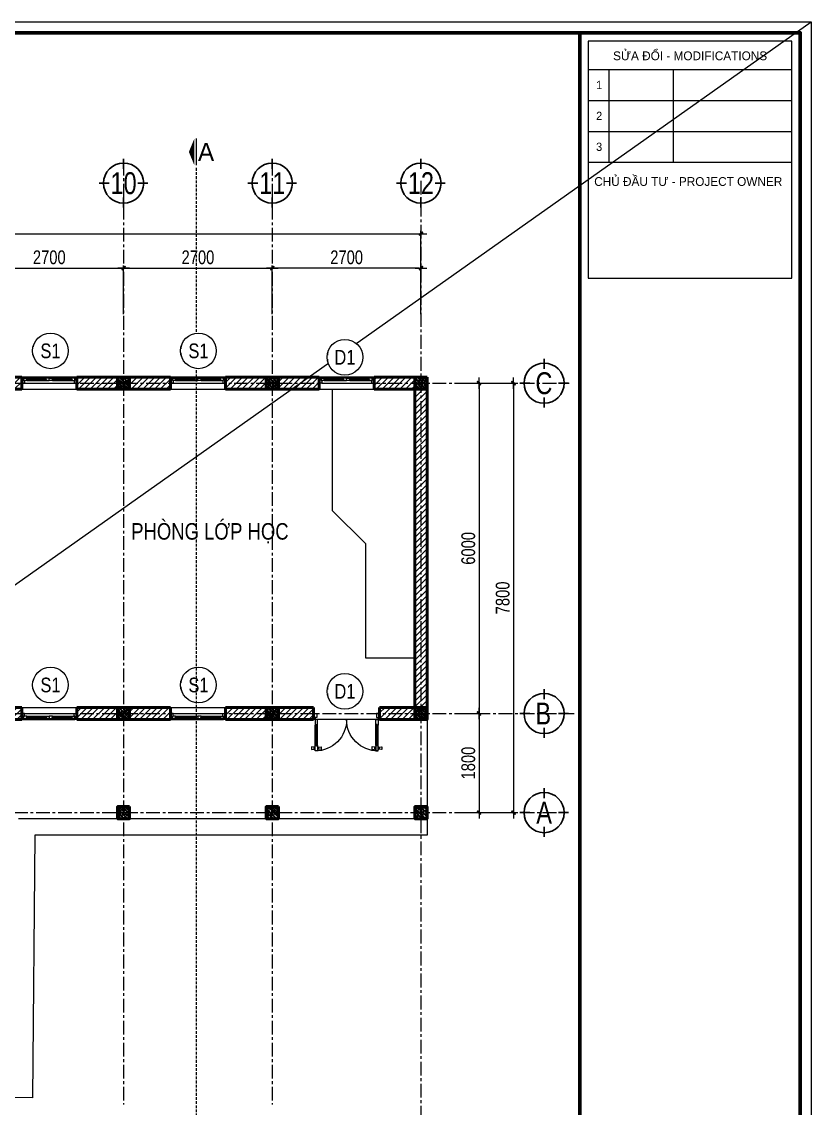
# Model space of a CAD drawing. Header units: millimetres. Extents: x 5243337 to 5938936, y 490824 to 785930.
# Drawn here: x 5331811 to 5346149, y 656914 to 676648 of the extents above; entities that cross this region are included whole.
import ezdxf
from ezdxf.enums import TextEntityAlignment as Align

# ---------------------------------------------------------------- set-up
doc = ezdxf.new("R2010")
doc.units = ezdxf.units.MM
doc.header["$MEASUREMENT"] = 0
doc.header["$PDMODE"] = 32
for name, pattern in [('ACAD_ISO07W100', [3, 0, -3]), ('CENTER', [2, 1.25, -0.25, 0.25, -0.25]), ('HIDDEN', [0.375, 0.25, -0.125])]:
    doc.linetypes.add(name, pattern=pattern)
doc.layers.get('0').update_dxf_attribs({"lineweight": 0})
doc.layers.get('Defpoints').update_dxf_attribs({"lineweight": 0})
for name, color, linetype, lineweight in [('0.15_Cua', 144, 'Continuous', 15), ('08. Net Text', 3, 'Continuous', 13), ('A-WIPEOUT', 254, 'ACAD_ISO07W100', 0), ('cat1', 30, 'Continuous', 50), ('dim', 144, 'Continuous', 13), ('hatch1', 136, 'Continuous', 9), ('Khungten_LCDI', 7, 'Continuous', 25), ('LC Dim', 8, 'Continuous', 18), ('LC ISO', 153, 'Continuous', 13), ('LC Khac', 4, 'Continuous', 9), ('LC MANH DUT', 35, 'HIDDEN', 5), ('LC Net manh', 9, 'Continuous', 5), ('LC Net thay', 7, 'Continuous', 25), ('LC Text1', 3, 'Continuous', 20), ('LC Text2', 7, 'Continuous', 25), ('manh1', 67, 'Continuous', 13), ('text', 1, 'Continuous', 20), ('thay1', 63, 'Continuous', 18), ('truc', 76, 'CENTER', 9)]:
    doc.layers.add(name, color=color, linetype=linetype, lineweight=lineweight)
doc.layers.add('KCS_Plotter', color=11, linetype='Continuous', plot=False)
doc.styles.add('EG 1', font='VHAVANB.TTF')
doc.styles.add('General text 2', font='arial.ttf')
doc.styles.add('HOATBIF', font='hoatbif.shx', dxfattribs={"width": 0.8})
doc.styles.add('Khungten', font='VHAVAN.TTF', dxfattribs={"width": 0.9, "height": 5000})
doc.styles.add('LC 1', font='VHAVANB.TTF')
doc.styles.add('T2', font='VHARIAL.TTF', dxfattribs={"width": 0.8})
doc.styles.add('Tahoma', font='tahoma.ttf')
doc.styles.add('Text Khung Ten', font='VHAVAN.TTF')
doc.styles.add('Title', font='VHBLACK.TTF')
doc.dimstyles.new('1-100', dxfattribs={"dimscale": 100, "dimtxt": 2.5, "dimasz": 0.35, "dimexe": 0.5, "dimexo": 0, "dimgap": 0.8, "dimtad": 1, "dimdec": 0, "dimzin": 0, "dimdsep": 46, "dimtxsty": 'HOATBIF', "dimblk1": 'DOT', "dimblk2": 'DOT', "dimsah": 1, "dimcen": -1, "dimdle": 1, "dimclrd": 256, "dimclre": 256, "dimclrt": 4, "dimadec": 3, "dimazin": 2, "dimtfac": 0.333333, "dimtdec": 0, "dimtix": 1, "dimtmove": 2, "dimatfit": 3, "dimldrblk": 'DOT', "dimfxl": 1, "dimtvp": 0.833333, "dimtolj": 1, "dimtzin": 0, "dimarcsym": 0})

# ---------------------------------------------------------------- blocks, each defined once
blk = doc.blocks.new('c220')
at = {"layer": 'hatch1'}
h = blk.add_hatch(dxfattribs=at)
h.set_pattern_fill('VATLIEU04', color=256, scale=10, pattern_type=2)
h.set_pattern_definition([(50, (-5272447.8, -640396.75), (71.72601826, -6.2752135), [7.5, -82.5]), (355, (-5272447.8, -640396.75), (-13.8751334, 75.2192134), [6, -66]), (100.4514, (-5272441.82, -640397.274), (57.8509382, 68.9439542), [6.374019, -70.1142112]), (46.1842, (-5272447.8, -640376.75), (106.7241049, -16.5519014), [11.25, -123.75]), (96.6356, (-5272438.9, -640378.13), (93.4662706, 97.411787), [9.5610288, -105.1713]), (351.1842, (-5272447.8, -640376.75), (93.4661945, 97.41186), [9, -99]), (21, (-5272437.8, -640381.75), (59.6907052, -40.26188907), [7.5, -82.5]), (326, (-5272437.8, -640381.75), (24.3315332, 72.5150045), [6, -66]), (71.4514, (-5272432.825, -640385.11), (84.0222629, 32.2530497), [6.374019, -70.1142112]), (37.5, (-5272447.8, -640396.752), (1.21598553, 33.28938538), [0, -65.2, 0, -67, 0, -66.25]), (7.5, (-5272447.8, -640396.75), (26.30695374, 39.4411712), [0, -38.2, 0, -63.7, 0, -25.25]), (327.5, (-5272470.1, -640396.752), (53.38224362, -2.25548717), [0, -25, 0, -78, 0, -103.5]), (317.5, (-5272480.1, -640396.75), (58.31861693, 10.01049823), [0, -32.5, 0, -51.8, 0, -73.5]), (45, (-5272447.8, -640396.75), (-30.0520382, 30.0520382), []), (45, (-5272447.8, -640384.5), (-30.0520382, 30.0520382), [])])
h.paths.add_polyline_path([(110, -110), (-110, -110), (-110, 110), (110, 110)])
at = {"layer": 'cat1'}
blk.add_lwpolyline([(110, -110), (-110, -110), (-110, 110), (110, 110)], close=True, dxfattribs=at)
blk = doc.blocks.new('DOT')
at = {"layer": 'dim'}
for p, q in [((-3, 0), (3, 0)), ((-1, -1), (1, 1))]:
    blk.add_line(p, q, dxfattribs=at)
blk.add_lwpolyline([(0.5, 1), (-1, -0.5), (-0.5, -1), (1, 0.5)], close=True, dxfattribs=at)
blk = doc.blocks.new('*D117')
at = {"layer": 'Defpoints', "color": 0, "ltscale": 500, "transparency": 16777216}
for p in [(5333661, 672173), (5330961, 671337), (5333661, 671337)]:
    blk.add_point(p, dxfattribs=at)
at = {"layer": 'LC Dim', "lineweight": -2, "ltscale": 500, "transparency": 16777216}
for p, q in [((5330961, 671337), (5330961, 672223)), ((5330996, 672173), (5333626, 672173)), ((5333661, 671337), (5333661, 672223))]:
    blk.add_line(p, q, dxfattribs=at)
at = {"layer": 'LC Dim', "lineweight": -2, "ltscale": 500, "transparency": 16777216, "xscale": 35, "yscale": 35, "zscale": 35, "rotation": 180}
blk.add_blockref('DOT', (5330961, 672173), dxfattribs=at)
at = {"layer": 'LC Dim', "lineweight": -2, "ltscale": 500, "transparency": 16777216, "xscale": 35, "yscale": 35, "zscale": 35}
blk.add_blockref('DOT', (5333661, 672173), dxfattribs=at)
at = {"layer": 'LC Dim', "color": 4, "ltscale": 500, "transparency": 16777216, "insert": (5332311, 672368), "char_height": 250, "attachment_point": 5, "style": 'HOATBIF'}
blk.add_mtext('\\A1;2700', dxfattribs=at)
blk = doc.blocks.new('_Dot')
at = {"color": 0, "linetype": 'ByBlock', "lineweight": -2}
blk.add_line((-0.5, 0), (-1, 0), dxfattribs=at)
at = {"color": 0, "linetype": 'ByBlock', "const_width": 0.5}
blk.add_lwpolyline([(-0.25, 0, 1), (0.25, 0, 1)], format="xyb", close=True, dxfattribs=at)
blk = doc.blocks.new('*D118')
at = {"layer": 'Defpoints', "color": 0, "ltscale": 500, "transparency": 16777216}
for p in [(5336361, 672173), (5336361, 671337), (5339061, 671337)]:
    blk.add_point(p, dxfattribs=at)
at = {"layer": 'LC Dim', "lineweight": -2, "ltscale": 500, "transparency": 16777216}
for p, q in [((5336361, 671337), (5336361, 672223)), ((5339026, 672173), (5336396, 672173)), ((5339061, 671337), (5339061, 672223))]:
    blk.add_line(p, q, dxfattribs=at)
at = {"layer": 'LC Dim', "lineweight": -2, "ltscale": 500, "transparency": 16777216, "xscale": 35, "yscale": 35, "zscale": 35, "rotation": 180}
blk.add_blockref('DOT', (5336361, 672173), dxfattribs=at)
at = {"layer": 'LC Dim', "lineweight": -2, "ltscale": 500, "transparency": 16777216, "xscale": 35, "yscale": 35, "zscale": 35}
blk.add_blockref('DOT', (5339061, 672173), dxfattribs=at)
at = {"layer": 'LC Dim', "color": 4, "ltscale": 500, "transparency": 16777216, "insert": (5337711, 672368), "char_height": 250, "attachment_point": 5, "style": 'HOATBIF'}
blk.add_mtext('\\A1;2700', dxfattribs=at)
blk = doc.blocks.new('*D119')
at = {"layer": 'Defpoints', "color": 0, "ltscale": 500, "transparency": 16777216}
for p in [(5336361, 672173), (5333661, 671337), (5336361, 671337)]:
    blk.add_point(p, dxfattribs=at)
at = {"layer": 'LC Dim', "lineweight": -2, "ltscale": 500, "transparency": 16777216}
for p, q in [((5333661, 671337), (5333661, 672223)), ((5333696, 672173), (5336326, 672173)), ((5336361, 671337), (5336361, 672223))]:
    blk.add_line(p, q, dxfattribs=at)
at = {"layer": 'LC Dim', "lineweight": -2, "ltscale": 500, "transparency": 16777216, "xscale": 35, "yscale": 35, "zscale": 35, "rotation": 180}
blk.add_blockref('DOT', (5333661, 672173), dxfattribs=at)
at = {"layer": 'LC Dim', "lineweight": -2, "ltscale": 500, "transparency": 16777216, "xscale": 35, "yscale": 35, "zscale": 35}
blk.add_blockref('DOT', (5336361, 672173), dxfattribs=at)
at = {"layer": 'LC Dim', "color": 4, "ltscale": 500, "transparency": 16777216, "insert": (5335011, 672368), "char_height": 250, "attachment_point": 5, "style": 'HOATBIF'}
blk.add_mtext('\\A1;2700', dxfattribs=at)
blk = doc.blocks.new('*U62')
for p, q in [((35, 0), (965, 0)), ((50, -110), (950, -110)), ((560, -20), (905, -20)), ((560, -60), (905, -60))]:
    blk.add_line(p, q)
at = {"color": 8, "lineweight": 5}
for p, q in [((95, -20), (440, -20)), ((95, -35), (440, -35)), ((95, -45), (440, -45)), ((95, -60), (440, -60)), ((560, -20), (905, -20)), ((560, -35), (905, -35)), ((560, -45), (905, -45)), ((560, -60), (905, -60))]:
    blk.add_line(p, q, dxfattribs=at)
for points in [[(0, 0), (35, 0), (35, -60), (50, -60), (50, -110), (0, -110), (0, 0)], [(1000, 0), (965, 0), (965, -60), (950, -60), (950, -110), (1000, -110), (1000, 0)], [(560, -45), (560, -60), (500, -60), (500, -20), (560, -20), (560, -35), (550, -35), (550, -45), (560, -45)], [(905, -45), (905, -60), (965, -60), (965, -20), (905, -20), (905, -35), (915, -35), (915, -45), (905, -45)]]:
    blk.add_lwpolyline(points)
for points in [[(35, -20), (95, -20), (95, -35), (85, -35), (85, -45), (95, -45), (95, -60), (35, -60)], [(500, -20), (440, -20), (440, -35), (450, -35), (450, -45), (440, -45), (440, -60), (500, -60)]]:
    blk.add_lwpolyline(points, close=True)
for points in [[(95, -29, -0.312187), (102, -35, -0.312187)], [(95, -51, 0.312187), (102, -45, 0.312187)], [(440, -29, 0.312187), (433, -35, 0.312187)], [(440, -51, -0.312187), (433, -45, -0.312187)]]:
    blk.add_lwpolyline(points, format="xyb", dxfattribs=at)
for centre, start, end in [((559, -37), 14.2151, 83.5658), ((559, -43), 276.4342, 345.7849), ((906, -37), 96.4342, 165.7849), ((906, -43), 194.2151, 263.5658)]:
    blk.add_arc(centre, 8.25, start, end, dxfattribs=at)
blk = doc.blocks.new('*U58')
for p, q in [((30, -469), (30, -100)), ((70, -469), (70, -100)), ((1130, -469), (1130, -100)), ((1170, -469), (1170, -100))]:
    blk.add_line(p, q)
at = {"color": 8, "lineweight": 9}
for p, q in [((48, -479), (48, -90)), ((52, -479), (52, -90)), ((1148, -479), (1148, -90)), ((1152, -479), (1152, -90))]:
    blk.add_line(p, q, dxfattribs=at)
for points in [[(30, 0), (0, 0), (0, 110), (60, 110), (60, 40), (30, 40), (30, 0)], [(55, -100), (70, -100), (70, 0), (30, 0), (30, -100), (45, -100), (45, -90), (55, -90), (55, -100)], [(1145, -100), (1130, -100), (1130, 0), (1170, 0), (1170, -100), (1155, -100), (1155, -90), (1145, -90), (1145, -100)], [(1170, 0), (1200, 0), (1200, 110), (1140, 110), (1140, 40), (1170, 40), (1170, 0)], [(20, -514), (10, -514), (10, -524), (20, -524)], [(55, -469), (70, -469), (70, -569), (30, -569), (30, -469), (45, -469), (45, -479), (55, -479), (55, -469)], [(80, -514), (90, -514), (90, -524), (80, -524)], [(1120, -514), (1110, -514), (1110, -524), (1120, -524)], [(1145, -469), (1130, -469), (1130, -569), (1170, -569), (1170, -469), (1155, -469), (1155, -479), (1145, -479), (1145, -469)], [(1180, -514), (1190, -514), (1190, -524), (1180, -524)]]:
    blk.add_lwpolyline(points)
for points in [[(5, -498), (-35, -494, 0.443716), (-40, -499), (-40, -538, 0.443716), (-35, -543), (5, -539, 0.385314), (10, -534), (10, -503, 0.385314)], [(95, -498), (135, -494, -0.443716), (140, -499), (140, -538, -0.443716), (135, -543), (95, -539, -0.385314), (90, -534), (90, -503, -0.385314)], [(1105, -498), (1065, -494, 0.443716), (1060, -499), (1060, -538, 0.443716), (1065, -543), (1105, -539, 0.385314), (1110, -534), (1110, -503, 0.385314)], [(1195, -498), (1235, -494, -0.443716), (1240, -499), (1240, -538, -0.443716), (1235, -543), (1195, -539, -0.385314), (1190, -534), (1190, -503, -0.385314)]]:
    blk.add_lwpolyline(points, format="xyb", close=True)
at = {"color": 8, "lineweight": 5}
for centre, start, end in [((32, -1), 269.7667, 0.0919), ((1168, -1), 179.9081, 270.2333)]:
    blk.add_arc(centre, 568, start, end, dxfattribs=at)
at = {"color": 8, "lineweight": 9}
for centre, start, end in [((47, -99), 186.4342, 273.2898), ((53, -99), 266.7102, 353.5658), ((1147, -99), 186.4342, 273.2898), ((1153, -99), 266.7102, 353.5658), ((47, -470), 86.7102, 173.5658), ((53, -470), 6.4342, 93.2898), ((1147, -470), 86.7102, 173.5658), ((1153, -470), 6.4342, 93.2898)]:
    blk.add_arc(centre, 8.25, start, end, dxfattribs=at)
for centre, start, end in [((70, -519), 143.1301, 216.8699), ((30, -519), 323.1301, 36.8699), ((1170, -519), 143.1301, 216.8699), ((1130, -519), 323.1301, 36.8699)]:
    blk.add_arc(centre, 50, start, end)
blk = doc.blocks.new('*U19')
at = {"layer": 'A-WIPEOUT'}
blk.add_lwpolyline([(0, 4.25), (-2.5, 3.44), (-4.04, 1.31), (-4.04, -1.31), (-2.5, -3.44), (0, -4.25), (2.5, -3.44), (4.04, -1.31), (4.04, 1.31), (2.5, 3.44)], close=True, dxfattribs=at)
blk.add_wipeout([(0, 4.25), (-2.5, 3.44), (-4.04, 1.31), (-4.04, -1.31), (-2.5, -3.44), (0, -4.25), (2.5, -3.44), (4.04, -1.31), (4.04, 1.31), (2.5, 3.44)]).dxf.layer = 'A-WIPEOUT'
blk.add_circle((0, 0), 4.25)
at = {"layer": 'text', "style": 'General text 2', "width": 0.8, "flags": 8}
blk.add_attdef('SYMBOL', text='', height=3.5, dxfattribs=at).set_placement((0, 0), align=Align.MIDDLE_CENTER)
blk = doc.blocks.new('KyHieu TrucDinhVi')
at = {"color": 7, "lineweight": 30}
for p, q in [((0, 2.36), (0, 4)), ((-2.36, 0), (-4, 0)), ((2.36, 0), (4, 0)), ((0, -2.36), (0, -4))]:
    blk.add_line(p, q, dxfattribs=at)
blk.add_circle((0, 0), 3.3, dxfattribs=at)
at = {"ltscale": 20, "style": 'Tahoma'}
blk.add_attdef('AA', text='', height=3, dxfattribs=at).set_placement((0, 0), align=Align.MIDDLE_CENTER)
blk = doc.blocks.new('*D122')
at = {"layer": 'Defpoints', "color": 0, "ltscale": 500, "transparency": 16777216}
for p in [(5339061, 672798), (5308361, 671337), (5339061, 671337)]:
    blk.add_point(p, dxfattribs=at)
at = {"layer": 'LC Dim', "lineweight": -2, "ltscale": 500, "transparency": 16777216}
for p, q in [((5308361, 671337), (5308361, 672848)), ((5308396, 672798), (5339026, 672798)), ((5339061, 671337), (5339061, 672848))]:
    blk.add_line(p, q, dxfattribs=at)
at = {"layer": 'LC Dim', "lineweight": -2, "ltscale": 500, "transparency": 16777216, "xscale": 35, "yscale": 35, "zscale": 35, "rotation": 180}
blk.add_blockref('DOT', (5308361, 672798), dxfattribs=at)
at = {"layer": 'LC Dim', "lineweight": -2, "ltscale": 500, "transparency": 16777216, "xscale": 35, "yscale": 35, "zscale": 35}
blk.add_blockref('DOT', (5339061, 672798), dxfattribs=at)
at = {"layer": 'LC Dim', "color": 4, "ltscale": 500, "transparency": 16777216, "insert": (5323711, 672993), "char_height": 250, "attachment_point": 5, "style": 'HOATBIF'}
blk.add_mtext('\\A1;30700', dxfattribs=at)
blk = doc.blocks.new('*D124')
at = {"layer": 'Defpoints', "color": 0, "ltscale": 500, "transparency": 16777216}
for p in [(5339738, 670083), (5339738, 664083), (5340116, 664083)]:
    blk.add_point(p, dxfattribs=at)
at = {"layer": 'LC Dim', "lineweight": -2, "ltscale": 500, "transparency": 16777216}
for p, q in [((5339738, 670083), (5340166, 670083)), ((5340116, 670048), (5340116, 664118)), ((5339738, 664083), (5340166, 664083))]:
    blk.add_line(p, q, dxfattribs=at)
at = {"layer": 'LC Dim', "lineweight": -2, "ltscale": 500, "transparency": 16777216, "xscale": 35, "yscale": 35, "zscale": 35}
for p, rotation in [((5340116, 670083), 90), ((5340116, 664083), 270)]:
    blk.add_blockref('DOT', p, dxfattribs=dict(at, rotation=rotation))
at = {"layer": 'LC Dim', "color": 4, "ltscale": 500, "transparency": 16777216, "insert": (5339921, 667083), "char_height": 250, "attachment_point": 5, "rotation": 90, "style": 'HOATBIF'}
blk.add_mtext('\\A1;6000', dxfattribs=at)
blk = doc.blocks.new('*D125')
at = {"layer": 'Defpoints', "color": 0, "transparency": 16777216}
for p in [(5339738, 664083), (5339738, 662283), (5340116, 662283)]:
    blk.add_point(p, dxfattribs=at)
at = {"layer": 'LC Dim', "lineweight": -2, "transparency": 16777216}
for p, q in [((5339738, 664083), (5340166, 664083)), ((5340116, 664048), (5340116, 662318)), ((5339738, 662283), (5340166, 662283))]:
    blk.add_line(p, q, dxfattribs=at)
at = {"layer": 'LC Dim', "lineweight": -2, "transparency": 16777216, "xscale": 35, "yscale": 35, "zscale": 35}
for p, rotation in [((5340116, 664083), 90), ((5340116, 662283), 270)]:
    blk.add_blockref('DOT', p, dxfattribs=dict(at, rotation=rotation))
at = {"layer": 'LC Dim', "color": 4, "transparency": 16777216, "insert": (5339921, 663183), "char_height": 250, "attachment_point": 5, "rotation": 90, "style": 'HOATBIF'}
blk.add_mtext('\\A1;1800', dxfattribs=at)
blk = doc.blocks.new('*D126')
at = {"layer": 'Defpoints', "color": 0, "ltscale": 500, "transparency": 16777216}
for p in [(5339738, 670083), (5339738, 662283), (5340741, 662283)]:
    blk.add_point(p, dxfattribs=at)
at = {"layer": 'LC Dim', "lineweight": -2, "ltscale": 500, "transparency": 16777216}
for p, q in [((5339738, 670083), (5340791, 670083)), ((5340741, 670048), (5340741, 662318)), ((5339738, 662283), (5340791, 662283))]:
    blk.add_line(p, q, dxfattribs=at)
at = {"layer": 'LC Dim', "lineweight": -2, "ltscale": 500, "transparency": 16777216, "xscale": 35, "yscale": 35, "zscale": 35}
for p, rotation in [((5340741, 670083), 90), ((5340741, 662283), 270)]:
    blk.add_blockref('DOT', p, dxfattribs=dict(at, rotation=rotation))
at = {"layer": 'LC Dim', "color": 4, "ltscale": 500, "transparency": 16777216, "insert": (5340546, 666183), "char_height": 250, "attachment_point": 5, "rotation": 90, "style": 'HOATBIF'}
blk.add_mtext('\\A1;7800', dxfattribs=at)
blk = doc.blocks.new('*U76')
at = {"layer": 'LC Khac', "color": 1, "ltscale": 2}
for p, q in [((0, 485), (0, 0)), ((0, -18559), (0, -19044))]:
    blk.add_line(p, q, dxfattribs=at)
for points in [[(134, 243, 0, 471, 0), (37, 243, 275, 275, 0)], [(134, -18802, 0, 471, 0), (37, -18802, 275, 275, 0)]]:
    blk.add_lwpolyline(points, format="xyseb", dxfattribs=at)
at = {"layer": 'LC MANH DUT', "ltscale": 200}
blk.add_line((0, -49), (0, -18515), dxfattribs=at)
at = {"ltscale": 2, "style": 'LC 1'}
for p in [(-179, 243), (-179, -18802)]:
    blk.add_attdef('LC', text='', height=330, dxfattribs=at).set_placement(p, align=Align.MIDDLE_CENTER)
blk = doc.blocks.new('lcdi fix1')
at = {"layer": 'Defpoints', "lineweight": 0}
blk.add_lwpolyline([(-1200, -14850), (-1200, 14850), (40800, 14850), (40800, -14850)], close=True, dxfattribs=at)
at = {"layer": 'Khungten_LCDI', "color": 5, "lineweight": 60}
blk.add_line((36600, 14650), (36600, -14650), dxfattribs=at)
at = {"layer": 'Khungten_LCDI', "color": 5, "lineweight": 25}
blk.add_line((40600, -14650), (40600, 14650), dxfattribs=at)
at = {"layer": 'Khungten_LCDI', "color": 9, "lineweight": 15}
for p, q in [((36750, 13981), (40450, 13981)), ((37123, 13981), (37123, 12297)), ((38293, 13981), (38293, 12297)), ((36750, 13420), (40450, 13420)), ((36750, 12858), (40450, 12858)), ((36750, 12297), (40450, 12297))]:
    blk.add_line(p, q, dxfattribs=at)
at = {"layer": 'Khungten_LCDI', "color": 5, "lineweight": 60}
blk.add_lwpolyline([(0, -14650), (0, 14650), (40600, 14650), (40600, -14650)], close=True, dxfattribs=at)
at = {"layer": 'Khungten_LCDI', "color": 9, "lineweight": 15}
blk.add_lwpolyline([(36750, 10190), (40450, 10190), (40450, 14500), (36750, 14500)], close=True, dxfattribs=at)
at = {"color": 7, "style": 'Khungten'}
for s, p in [('söa ®æi - modifications', (38600, 14151)), ('chñ ®Çu t\xad - project owner', (38566, 11868))]:
    blk.add_text(s, height=160, dxfattribs=at).set_placement(p, align=Align.CENTER)
at = {"color": 7, "style": 'Khungten', "width": 0.8}
for tag, p in [('REVISION', (39499, -10746)), ('NGAYHT', (39546, -11609))]:
    blk.add_attdef(tag, text='', height=200, dxfattribs=at).set_placement(p, align=Align.CENTER)
at = {"layer": '08. Net Text', "color": 7, "style": 'Text Khung Ten'}
blk.add_text('1', height=150, dxfattribs=at).set_placement((36892, 13627))
at = {"layer": '08. Net Text', "color": 7, "ltscale": 2, "style": 'Text Khung Ten'}
for s, p in [('2', (36892, 13065)), ('3', (36892, 12504))]:
    blk.add_text(s, height=150, dxfattribs=at).set_placement(p)
at = {"layer": 'LC Text1', "style": 'Title', "width": 1.485915}
for tag, p, p2 in [('TENBANVE1', (36913, -8886), (40339, -8886)), ('TENBANVE2', (36913, -9562), (40339, -9562))]:
    blk.add_attdef(tag, text='', height=250, dxfattribs=at).set_placement(p, p2, align=Align.FIT)
at = {"layer": 'LC Text1', "style": 'Title', "width": 0.7}
blk.add_attdef('SOBANVE', text='', height=250, dxfattribs=at).set_placement((39562, -13896), align=Align.CENTER)

msp = doc.modelspace()

# ---------------------------------------------------------------- hatches: boundary and pattern name
at = {"layer": 'hatch1'}
h = msp.add_hatch(dxfattribs=at)
h.set_pattern_fill('ANSI31', color=256, scale=600)
h.set_pattern_definition([(45, (-197412.5, 46545.37), (-53.0330086, 53.0330086), [])])
h.paths.add_polyline_path([(5309210.9, 670192.9), (5308470.9, 670192.9), (5308470.9, 669972.9), (5309210.9, 669972.9)])
h.paths.add_polyline_path([(5308470.9, 669972.9), (5308250.9, 669972.9), (5308250.9, 664192.9), (5308470.9, 664192.9)])
h.paths.add_polyline_path([(5310950.9, 670192.9), (5310210.9, 670192.9), (5310210.9, 669972.9), (5310950.9, 669972.9)])
h.paths.add_polyline_path([(5311910.9, 670192.9), (5311170.9, 670192.9), (5311170.9, 669972.9), (5311910.9, 669972.9)])
h.paths.add_polyline_path([(5313650.9, 670192.9), (5312910.9, 670192.9), (5312910.9, 669972.9), (5313650.9, 669972.9)])
h.paths.add_polyline_path([(5314610.9, 670192.9), (5313870.9, 670192.9), (5313870.9, 669972.9), (5314610.9, 669972.9)])
h.paths.add_polyline_path([(5316350.9, 670192.9), (5315610.9, 670192.9), (5315610.9, 669972.9), (5316350.9, 669972.9)])
h.paths.add_polyline_path([(5317310.9, 670192.9), (5316570.9, 670192.9), (5316570.9, 669972.9), (5317310.9, 669972.9)])
h.paths.add_polyline_path([(5319050.9, 670192.9), (5318310.9, 670192.9), (5318310.9, 669972.9), (5319050.9, 669972.9)])
h.paths.add_polyline_path([(5320010.9, 670192.9), (5319270.9, 670192.9), (5319270.9, 669972.9), (5320010.9, 669972.9)])
h.paths.add_polyline_path([(5321750.9, 670192.9), (5321010.9, 670192.9), (5321010.9, 669972.9), (5321750.9, 669972.9)])
h.paths.add_polyline_path([(5322710.9, 670192.9), (5321970.9, 670192.9), (5321970.9, 669972.9), (5322710.9, 669972.9)])
h.paths.add_polyline_path([(5324450.9, 670192.9), (5323710.9, 670192.9), (5323710.9, 669972.9), (5324450.9, 669972.9)])
h.paths.add_polyline_path([(5324670.9, 669972.9), (5324450.9, 669972.9), (5324450.9, 664192.9), (5324670.9, 664192.9)])
h.paths.add_polyline_path([(5316570.9, 669972.9), (5316350.9, 669972.9), (5316350.9, 664192.9), (5316570.9, 664192.9)])
h.paths.add_polyline_path([(5327650.9, 670192.9), (5325980.9, 670192.9), (5325980.9, 669972.9), (5327650.9, 669972.9)])
h.paths.add_polyline_path([(5328090.9, 670192.9), (5327870.9, 670192.9), (5327870.9, 669972.9), (5328090.9, 669972.9)])
h.paths.add_polyline_path([(5327870.9, 669972.9), (5327650.9, 669972.9), (5327650.9, 664192.9), (5327870.9, 664192.9)])
h.paths.add_polyline_path([(5324780.9, 670192.9), (5324670.9, 670192.9), (5324670.9, 669972.9), (5324780.9, 669972.9)])
h.paths.add_polyline_path([(5330850.9, 670192.9), (5330630.9, 670192.9), (5330630.9, 669972.9), (5330850.9, 669972.9)])
h.paths.add_polyline_path([(5331810.9, 670192.9), (5331070.9, 670192.9), (5331070.9, 669972.9), (5331810.9, 669972.9)])
h.paths.add_polyline_path([(5331070.9, 669972.9), (5330850.9, 669972.9), (5330850.9, 664192.9), (5331070.9, 664192.9)])
h.paths.add_polyline_path([(5334510.9, 670192.9), (5332810.9, 670192.9), (5332810.9, 669972.9), (5334510.9, 669972.9)])
h.paths.add_polyline_path([(5331810.9, 664192.9), (5331070.9, 664192.9), (5331070.9, 663972.9), (5331810.9, 663972.9)])
h.paths.add_polyline_path([(5327650.9, 664192.9), (5327430.9, 664192.9), (5327430.9, 663972.9), (5327650.9, 663972.9)])
h.paths.add_polyline_path([(5326530.9, 664192.9), (5325790.9, 664192.9), (5325790.9, 663972.9), (5326530.9, 663972.9)])
h.paths.add_polyline_path([(5324890.9, 664192.9), (5324670.9, 664192.9), (5324670.9, 663972.9), (5324890.9, 663972.9)])
h.paths.add_polyline_path([(5324450.9, 664192.9), (5323810.9, 664192.9), (5323810.9, 663972.9), (5324450.9, 663972.9)])
h.paths.add_polyline_path([(5322610.9, 664192.9), (5321010.9, 664192.9), (5321010.9, 663972.9), (5322610.9, 663972.9)])
h.paths.add_polyline_path([(5320010.9, 664192.9), (5318310.9, 664192.9), (5318310.9, 663972.9), (5320010.9, 663972.9)])
h.paths.add_polyline_path([(5317310.9, 664192.9), (5316570.9, 664192.9), (5316570.9, 663972.9), (5317310.9, 663972.9)])
h.paths.add_polyline_path([(5316350.9, 664192.9), (5315710.9, 664192.9), (5315710.9, 663972.9), (5316350.9, 663972.9)])
h.paths.add_polyline_path([(5314510.9, 664192.9), (5312910.9, 664192.9), (5312910.9, 663972.9), (5314510.9, 663972.9)])
h.paths.add_polyline_path([(5311910.9, 664192.9), (5310210.9, 664192.9), (5310210.9, 663972.9), (5311910.9, 663972.9)])
h.paths.add_polyline_path([(5309210.9, 664192.9), (5308470.9, 664192.9), (5308250.9, 664192.9), (5308250.9, 663972.9), (5309210.9, 663972.9)])
h.paths.add_polyline_path([(5308250.9, 663318.8), (5308250.9, 663972.9), (5308030.9, 663972.9), (5308030.9, 663329.4), (5307364.4, 656456.8), (5307364.3, 656455.5), (5307583.6, 656437.3)])
h.paths.add_polyline_path([(5334510.9, 664192.9), (5332810.9, 664192.9), (5332810.9, 663972.9), (5334510.9, 663972.9)])
h.paths.add_polyline_path([(5337110.9, 664192.9), (5335510.9, 664192.9), (5335510.9, 663972.9), (5337110.9, 663972.9)])
h.paths.add_polyline_path([(5339170.9, 670192.9), (5338210.9, 670192.9), (5338210.9, 669972.9), (5338950.9, 669972.9), (5338950.9, 664192.9), (5338310.9, 664192.9), (5338310.9, 663972.9), (5339170.9, 663972.9)])
h.paths.add_polyline_path([(5337210.9, 670192.9), (5335510.9, 670192.9), (5335510.9, 669972.9), (5337210.9, 669972.9)])

# ---------------------------------------------------------------- linework, layer by layer
at = {"layer": 'cat1'}
for p, q in [((5330630.9, 670192.9), (5331810.9, 670192.9)), ((5331810.9, 669972.9), (5331810.9, 670192.9)), ((5332810.9, 670192.9), (5334510.9, 670192.9)), ((5332810.9, 669972.9), (5332810.9, 670192.9)), ((5334510.9, 669972.9), (5334510.9, 670192.9)), ((5335510.9, 670192.9), (5337210.9, 670192.9)), ((5335510.9, 669972.9), (5335510.9, 670192.9)), ((5337210.9, 669972.9), (5337210.9, 670192.9)), ((5338210.9, 670192.9), (5339170.9, 670192.9)), ((5338210.9, 669972.9), (5338210.9, 670192.9)), ((5339170.9, 663972.9), (5339170.9, 670192.9)), ((5330630.9, 669972.9), (5331810.9, 669972.9)), ((5332810.9, 669972.9), (5334510.9, 669972.9)), ((5335510.9, 669972.9), (5337210.9, 669972.9)), ((5338210.9, 669972.9), (5338950.9, 669972.9)), ((5338950.9, 664192.9), (5338950.9, 669972.9)), ((5330850.9, 664192.9), (5331810.9, 664192.9)), ((5331810.9, 664192.9), (5331810.9, 663972.9)), ((5332810.9, 664192.9), (5334510.9, 664192.9)), ((5332810.9, 664192.9), (5332810.9, 663972.9)), ((5334510.9, 664192.9), (5334510.9, 663972.9)), ((5335510.9, 664192.9), (5337110.9, 664192.9)), ((5335510.9, 664192.9), (5335510.9, 663972.9)), ((5337110.9, 664192.9), (5337110.9, 663972.9)), ((5338310.9, 664192.9), (5338950.9, 664192.9)), ((5338310.9, 664192.9), (5338310.9, 663972.9)), ((5330850.9, 663972.9), (5331810.9, 663972.9)), ((5332810.9, 663972.9), (5334510.9, 663972.9)), ((5335510.9, 663972.9), (5337110.9, 663972.9)), ((5338310.9, 663972.9), (5339170.9, 663972.9))]:
    msp.add_line(p, q, dxfattribs=at)
at = {"layer": 'manh1'}
msp.add_line((5338310.9, 663972.9), (5337110.9, 663972.9), dxfattribs=at)
at = {"layer": 'thay1'}
for points in [[(5331810.9, 669972.9), (5332810.9, 669972.9), (5332810.9, 670192.9), (5331810.9, 670192.9)], [(5334510.9, 669972.9), (5335510.9, 669972.9), (5335510.9, 670192.9), (5334510.9, 670192.9)], [(5337210.9, 669972.9), (5338210.9, 669972.9), (5338210.9, 670192.9), (5337210.9, 670192.9)], [(5331810.9, 664192.9), (5332810.9, 664192.9), (5332810.9, 663972.9), (5331810.9, 663972.9)], [(5334510.9, 664192.9), (5335510.9, 664192.9), (5335510.9, 663972.9), (5334510.9, 663972.9)]]:
    msp.add_lwpolyline(points, close=True, dxfattribs=at)
for points in [[(5337450.9, 669972.9), (5337450.9, 667772.9), (5338050.9, 667172.9), (5338050.9, 665092.9), (5338950.9, 665092.9)], [(5339170.9, 663972.9), (5339170.9, 662172.9), (5331750.1, 662172.9)], [(5339170.9, 663672.9), (5339170.9, 661872.9), (5332047.5, 661872.9), (5332005.8, 657103), (5323826.8, 657144.5), (5323868.2, 661872.9), (5308250.9, 661872.9), (5308250.9, 663672.9)]]:
    msp.add_lwpolyline(points, dxfattribs=at)
at = {"layer": 'truc', "ltscale": 200}
for p, q in [((5333660.9, 674103.7), (5333660.9, 656979.2)), ((5336360.9, 674103.7), (5336360.9, 656979.2)), ((5339060.9, 673758.7), (5339060.9, 656634.2)), ((5305670.5, 670082.9), (5341753.5, 670082.9)), ((5305670.5, 664082.9), (5341845.5, 664082.9)), ((5305670.5, 662282.9), (5341718, 662282.9))]:
    msp.add_line(p, q, dxfattribs=at)

# ---------------------------------------------------------------- block references
at = {"layer": '0.15_Cua'}
for p in [(5331810.9, 670192.9), (5334510.9, 670192.9), (5337210.9, 670192.9)]:
    msp.add_blockref('*U62', p, dxfattribs=at)
at = {"layer": '0.15_Cua', "xscale": -1, "rotation": 180}
for p in [(5331810.9, 663972.9), (5334510.9, 663972.9)]:
    msp.add_blockref('*U62', p, dxfattribs=at)
at = {"layer": '0.15_Cua', "xscale": -1}
msp.add_blockref('*U58', (5338310.9, 663972.9), dxfattribs=at)
at = {"layer": 'hatch1', "xscale": -1, "rotation": 180}
for p in [(5333660.9, 670082.9), (5336360.9, 670082.9), (5339060.9, 670082.9), (5333660.9, 664082.9), (5336360.9, 664082.9), (5339060.9, 664082.9), (5333660.9, 662282.9), (5336360.9, 662282.9), (5339060.9, 662282.9)]:
    msp.add_blockref('c220', p, dxfattribs=at)
at = {"layer": 'LC ISO'}
ref = msp.add_blockref('KyHieu TrucDinhVi', (5333660.9, 673715.9), dxfattribs=dict(at, xscale=110.459031681925, yscale=110.459031681925, zscale=110.459031681925))
ref.add_attrib('AA', '10', dxfattribs={"layer": '0', "ltscale": 20, "height": 397.65, "style": 'EG 1', "width": 0.8}).set_placement((5333660.9, 673715.9), align=Align.MIDDLE_CENTER)
ref = msp.add_blockref('KyHieu TrucDinhVi', (5336360.9, 673715.9), dxfattribs=dict(at, xscale=110.459031681925, yscale=110.459031681925, zscale=110.459031681925))
ref.add_attrib('AA', '11', dxfattribs={"layer": '0', "ltscale": 20, "height": 397.65, "style": 'EG 1', "width": 0.8}).set_placement((5336360.9, 673715.9), align=Align.MIDDLE_CENTER)
ref = msp.add_blockref('KyHieu TrucDinhVi', (5339060.9, 673715.9), dxfattribs=dict(at, xscale=110.459031681925, yscale=110.459031681925, zscale=110.459031681925))
ref.add_attrib('AA', '12', dxfattribs={"layer": '0', "ltscale": 20, "height": 397.65, "style": 'EG 1', "width": 0.8}).set_placement((5339060.9, 673715.9), align=Align.MIDDLE_CENTER)
ref = msp.add_blockref('KyHieu TrucDinhVi', (5341297.6, 670082.9), dxfattribs=dict(at, xscale=-110.459031681925, yscale=110.459031681925, zscale=110.459031681925))
ref.add_attrib('AA', 'c', dxfattribs={"layer": '0', "ltscale": 20, "height": 397.7, "style": 'EG 1', "width": 0.8}).set_placement((5341293.4, 670082.9), align=Align.MIDDLE_CENTER)
ref = msp.add_blockref('KyHieu TrucDinhVi', (5341297.6, 664082.9), dxfattribs=dict(at, xscale=-110.459031681925, yscale=110.459031681925, zscale=110.459031681925))
ref.add_attrib('AA', 'b', dxfattribs={"layer": '0', "ltscale": 20, "height": 397.7, "style": 'EG 1', "width": 0.8}).set_placement((5341282.3, 664082.9), align=Align.MIDDLE_CENTER)
ref = msp.add_blockref('KyHieu TrucDinhVi', (5341297.6, 662282.9), dxfattribs=dict(at, xscale=-110.459031681925, yscale=110.459031681925, zscale=110.459031681925))
ref.add_attrib('AA', 'a', dxfattribs={"layer": '0', "ltscale": 20, "height": 397.7, "style": 'EG 1', "width": 0.8}).set_placement((5341297.8, 662282.9), align=Align.MIDDLE_CENTER)

# ---------------------------------------------------------------- texts
at = {"layer": 'LC Text2', "style": 'T2', "width": 0.8}
msp.add_text('phßng líp häc', height=300, dxfattribs=at).set_placement((5333799.5, 667241.4))

# ---------------------------------------------------------------- dimensions: what is measured, and where the dimension line sits
at = {"layer": 'LC Dim', "ltscale": 500}
for base, p1, p2, picture, middle in [((5339060.9, 672798.4), (5308360.9, 671337.4), (5339060.9, 671337.4), '*D122', (5323710.9, 672993.4)), ((5333660.9, 672173.4), (5330960.9, 671337.4), (5333660.9, 671337.4), '*D117', (5332310.9, 672368.4)), ((5336360.9, 672173.4), (5333660.9, 671337.4), (5336360.9, 671337.4), '*D119', (5335010.9, 672368.4))]:
    dim = msp.add_linear_dim(base=base, p1=p1, p2=p2, dimstyle='1-100', override={"dimgap": 0.7, "dimfxl": 0.5, "dimarcsym": 1}, dxfattribs=at)
    dim.commit()
    dim.dimension.update_dxf_attribs({"geometry": picture, "text_midpoint": middle})
for base, p1, p2, angle, picture, middle in [((5336360.9, 672173.4), (5339060.9, 671337.4), (5336360.9, 671337.4), 180, '*D118', (5337710.9, 672368.4)), ((5340115.8, 664082.9), (5339737.5, 670082.9), (5339737.5, 664082.9), 90, '*D124', (5339920.8, 667082.9)), ((5340740.8, 662282.9), (5339737.5, 670082.9), (5339737.5, 662282.9), 90, '*D126', (5340545.8, 666182.9))]:
    dim = msp.add_linear_dim(base=base, p1=p1, p2=p2, angle=angle, dimstyle='1-100', override={"dimgap": 0.7, "dimfxl": 0.5, "dimarcsym": 1}, dxfattribs=at)
    dim.commit()
    dim.dimension.update_dxf_attribs({"geometry": picture, "text_midpoint": middle})
at = {"layer": 'LC Dim'}
dim = msp.add_linear_dim(base=(5340115.8, 662282.9), p1=(5339737.5, 664082.9), p2=(5339737.5, 662282.9), angle=90, dimstyle='1-100', override={"dimgap": 0.7, "dimfxl": 0.5, "dimarcsym": 1}, dxfattribs=at)
dim.commit()
dim.dimension.update_dxf_attribs({"geometry": '*D125', "text_midpoint": (5339920.8, 663182.9)})

# ---------------------------------------------------------------- next in the draw order: block references
at = {"layer": 'LC Net manh'}
ref = msp.add_blockref('*U19', (5332332.7, 664601.7), dxfattribs=dict(at, xscale=76.23529411762684, yscale=76.23529411762684, zscale=76.23529411762684))
ref.add_attrib('SYMBOL', 'S1', dxfattribs={"layer": 'text', "height": 266.82, "style": 'General text 2', "width": 0.8}).set_placement((5332332.7, 664601.7), align=Align.MIDDLE_CENTER)
ref = msp.add_blockref('*U19', (5335020.2, 664601.7), dxfattribs=dict(at, xscale=76.23529411762684, yscale=76.23529411762684, zscale=76.23529411762684))
ref.add_attrib('SYMBOL', 'S1', dxfattribs={"layer": 'text', "height": 266.82, "style": 'General text 2', "width": 0.8}).set_placement((5335020.2, 664601.7), align=Align.MIDDLE_CENTER)
ref = msp.add_blockref('*U19', (5337680.2, 664485.7), dxfattribs=dict(at, xscale=76.23529411762684, yscale=76.23529411762684, zscale=76.23529411762684))
ref.add_attrib('SYMBOL', 'D1', dxfattribs={"layer": 'text', "height": 266.82, "style": 'General text 2', "width": 0.8}).set_placement((5337680.2, 664485.7), align=Align.MIDDLE_CENTER)

# ---------------------------------------------------------------- next in the draw order: linework, layer by layer
at = {"layer": 'KCS_Plotter'}
msp.add_line((5304149.2, 646947.8), (5346149.2, 676647.8), dxfattribs=at)

# ---------------------------------------------------------------- next in the draw order: block references
ref = msp.add_blockref('*U76', (5334980, 674040.4), dxfattribs=dict(xscale=-1))
ref.add_attrib('LC', 'A', dxfattribs={"ltscale": 2, "height": 330, "style": 'LC 1'}).set_placement((5335158.8, 655238.6), align=Align.MIDDLE_CENTER)
ref.add_attrib('LC', 'A', dxfattribs={"ltscale": 2, "height": 330, "style": 'LC 1'}).set_placement((5335158.8, 674283.1), align=Align.MIDDLE_CENTER)
at = {"layer": 'LC Net thay'}
msp.add_blockref('lcdi fix1', (5305349.2, 661797.8), dxfattribs=at)

# ---------------------------------------------------------------- next in the draw order: block references
at = {"layer": 'LC Net manh'}
ref = msp.add_blockref('*U19', (5332332.7, 670670.2), dxfattribs=dict(at, xscale=76.23529411762684, yscale=76.23529411762684, zscale=76.23529411762684))
ref.add_attrib('SYMBOL', 'S1', dxfattribs={"layer": 'text', "height": 266.82, "style": 'General text 2', "width": 0.8}).set_placement((5332332.7, 670670.2), align=Align.MIDDLE_CENTER)
ref = msp.add_blockref('*U19', (5335020.2, 670670.2), dxfattribs=dict(at, xscale=76.23529411762684, yscale=76.23529411762684, zscale=76.23529411762684))
ref.add_attrib('SYMBOL', 'S1', dxfattribs={"layer": 'text', "height": 266.82, "style": 'General text 2', "width": 0.8}).set_placement((5335020.2, 670670.2), align=Align.MIDDLE_CENTER)
ref = msp.add_blockref('*U19', (5337680.2, 670554.2), dxfattribs=dict(at, xscale=76.23529411762684, yscale=76.23529411762684, zscale=76.23529411762684))
ref.add_attrib('SYMBOL', 'D1', dxfattribs={"layer": 'text', "height": 266.82, "style": 'General text 2', "width": 0.8}).set_placement((5337680.2, 670554.2), align=Align.MIDDLE_CENTER)

doc.saveas('drawing.dxf')
